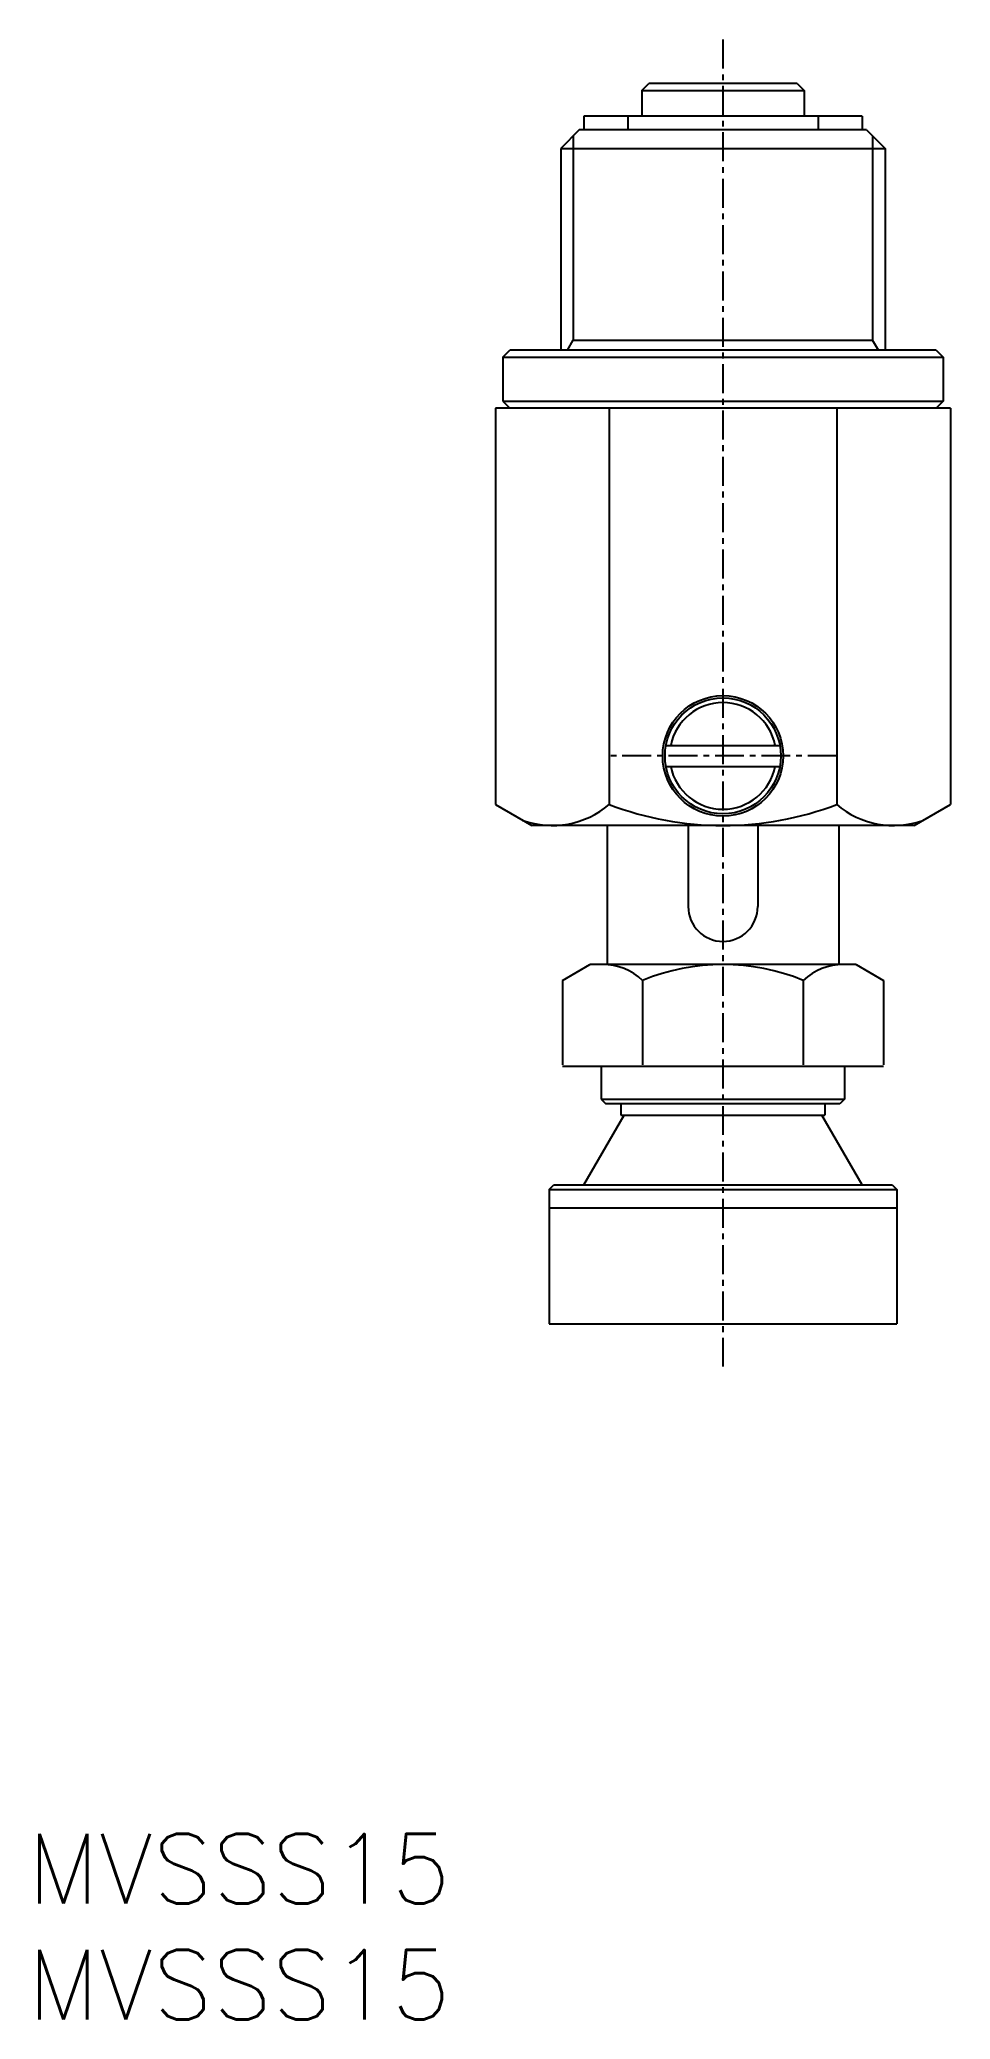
# Model space of a CAD drawing. Extents: x 0.5 to 39.8, y 0 to 85.4.
import ezdxf

# ---------------------------------------------------------------- set-up
doc = ezdxf.new("R2010")
doc.units = 0
doc.linetypes.add('CENTER', pattern=[2, 1.25, -0.25, 0.25, -0.25])
doc.layers.get('0').update_dxf_attribs({"linetype": 'CONTINUOUS'})
doc.styles.get("Standard").update_dxf_attribs({"font": 'txt.shx'})

# ---------------------------------------------------------------- blocks, each defined once
blk = doc.blocks.new('*U6')
at = {"color": 7, "linetype": 'CONTINUOUS'}
blk.add_text('MVSSS15', height=3, dxfattribs=at).set_placement((0, 0))
blk = doc.blocks.new('*U7')
at = {"color": 7, "linetype": 'CONTINUOUS'}
blk.add_text('MVSSS15', height=3, dxfattribs=at).set_placement((0, 5))

msp = doc.modelspace()

# ---------------------------------------------------------------- linework, layer by layer
at = {"color": 1, "linetype": 'CENTER'}
for p, q in [((30, 85.3988), (30, 28.16539)), ((34.907486, 54.499992), (25.09251, 54.499992))]:
    msp.add_line(p, q, dxfattribs=at)
at = {"color": 7, "linetype": 'CONTINUOUS'}
for p, q in [((26.5, 83.2), (26.8, 83.49999)), ((26.5, 83.2), (26.5, 82.1)), ((26.5, 83.2), (33.5, 83.2)), ((33.199997, 83.49999), (26.8, 83.49999)), ((33.199997, 83.49999), (33.5, 83.2)), ((33.5, 83.2), (33.5, 82.1)), ((36, 82.1), (23.99998, 82.1)), ((23.99998, 82.1), (23.99998, 81.49999)), ((25.89125, 82.1), (25.89125, 81.49999)), ((34.108749, 82.1), (34.108749, 81.49999)), ((36, 82.1), (36, 81.49999)), ((23.8, 81.5), (23, 80.7)), ((23.54149, 81.24151), (23.54149, 72.437897)), ((36.199997, 81.49999), (23.8, 81.49999)), ((36.199994, 81.5), (36.999998, 80.7)), ((36.458511, 81.24151), (36.458511, 72.437897)), ((22.99998, 80.7), (22.99998, 71.999992)), ((23.00002, 80.69999), (37, 80.69999)), ((37, 80.7), (37, 71.999992)), ((20.5, 71.699997), (20.79998, 72)), ((39.199997, 71.999992), (20.8, 71.999992)), ((23.28868, 71.999985), (23.54151, 72.437889)), ((23.54149, 72.437904), (36.458496, 72.437904)), ((36.711329, 71.999992), (36.458506, 72.437893)), ((39.199997, 71.999992), (39.5, 71.699997)), ((20.5, 71.699997), (20.5, 69.799995)), ((20.5, 71.699997), (39.5, 71.699997)), ((39.5, 71.699997), (39.5, 69.799995)), ((39.814957, 69.499992), (20.18504, 69.499992)), ((20.18504, 69.499992), (20.18504, 52.403519)), ((20.5, 69.799995), (20.79999, 69.5)), ((20.5, 69.799995), (39.5, 69.799995)), ((25.09251, 69.499992), (25.09251, 52.403519)), ((34.907486, 69.499992), (34.907486, 52.403519)), ((39.5, 69.799995), (39.199987, 69.500004)), ((39.814957, 69.499992), (39.814957, 52.403519)), ((27.54083, 54.950005), (32.459167, 54.950005)), ((27.54083, 54.049995), (32.459167, 54.049995)), ((20.18504, 52.403521), (21.75001, 51.499987)), ((38.249993, 51.499987), (39.814947, 52.403513)), ((38.25, 51.499992), (21.74998, 51.499992)), ((24.99998, 51.499992), (24.99998, 45.499992)), ((28.5, 51.499992), (28.5, 47.999992)), ((31.5, 51.499992), (31.5, 47.999992)), ((35, 51.499992), (35, 45.499992)), ((23.0718, 44.819756), (24.25, 45.499992)), ((35.75, 45.499992), (24.24998, 45.499992)), ((35.749998, 45.499994), (36.928203, 44.819757)), ((23.07179, 44.819756), (23.07179, 41.180229)), ((26.5359, 44.819756), (26.5359, 41.180229)), ((33.464096, 44.819756), (33.464096, 41.180229)), ((36.928207, 44.819756), (36.928207, 41.180229)), ((36.928207, 41.099991), (23.07179, 41.099991)), ((24.75, 41.099991), (24.75, 39.699997)), ((35.25, 41.099991), (35.25, 39.699997)), ((24.75, 39.699997), (35.25, 39.699997)), ((24.75, 39.699997), (24.95, 39.5)), ((35.050003, 39.5), (24.95, 39.5)), ((25.60001, 39.5), (25.60001, 39)), ((34.400009, 39.5), (34.400009, 39)), ((35.25, 39.699997), (35.050003, 39.5)), ((24.00002, 36), (25.73207, 38.999998)), ((25.60001, 39), (34.400009, 39)), ((36.000008, 36.000012), (34.26796, 39.000008)), ((22.50001, 35.800008), (22.70001, 36.000007)), ((22.70001, 36), (37.300003, 36)), ((37.30001, 36.000006), (37.500006, 35.80001)), ((22.5, 35.800003), (22.5, 35)), ((22.5, 35.800003), (37.5, 35.800003)), ((37.5, 35.800003), (37.5, 35)), ((22.5, 35), (22.5, 30)), ((22.5, 35), (37.5, 35)), ((37.5, 35), (37.5, 30)), ((22.5, 30), (37.5, 30))]:
    msp.add_line(p, q, dxfattribs=at)
for radius in [2.6, 2.5]:
    msp.add_circle((30, 54.499992), radius, dxfattribs=at)
for centre, radius, start, end in [((30, 54.499992), 2.3, 11.282843, 168.71716), ((30, 54.499992), 2.3, 191.28284, 348.71716), ((22.63878, 55.283607), 3.783614, 250.42988, 310.4299), ((30, 65.27916), 13.779165, 249.13594, 290.86407), ((37.361221, 55.283607), 3.783614, 229.5701, 289.57009), ((30, 47.999992), 1.5, 180, 0), ((24.80385, 42.954758), 2.545235, 47.116704, 90), ((30, 36.339409), 9.160586, 67.780688, 112.21931), ((35.196152, 42.954758), 2.545235, 90, 132.88328)]:
    msp.add_arc(centre, radius, start, end, dxfattribs=at)

# ---------------------------------------------------------------- block references
for name in ['*U7', '*U6']:
    msp.add_blockref(name, (0, 0), dxfattribs=at)

doc.saveas('drawing.dxf')
